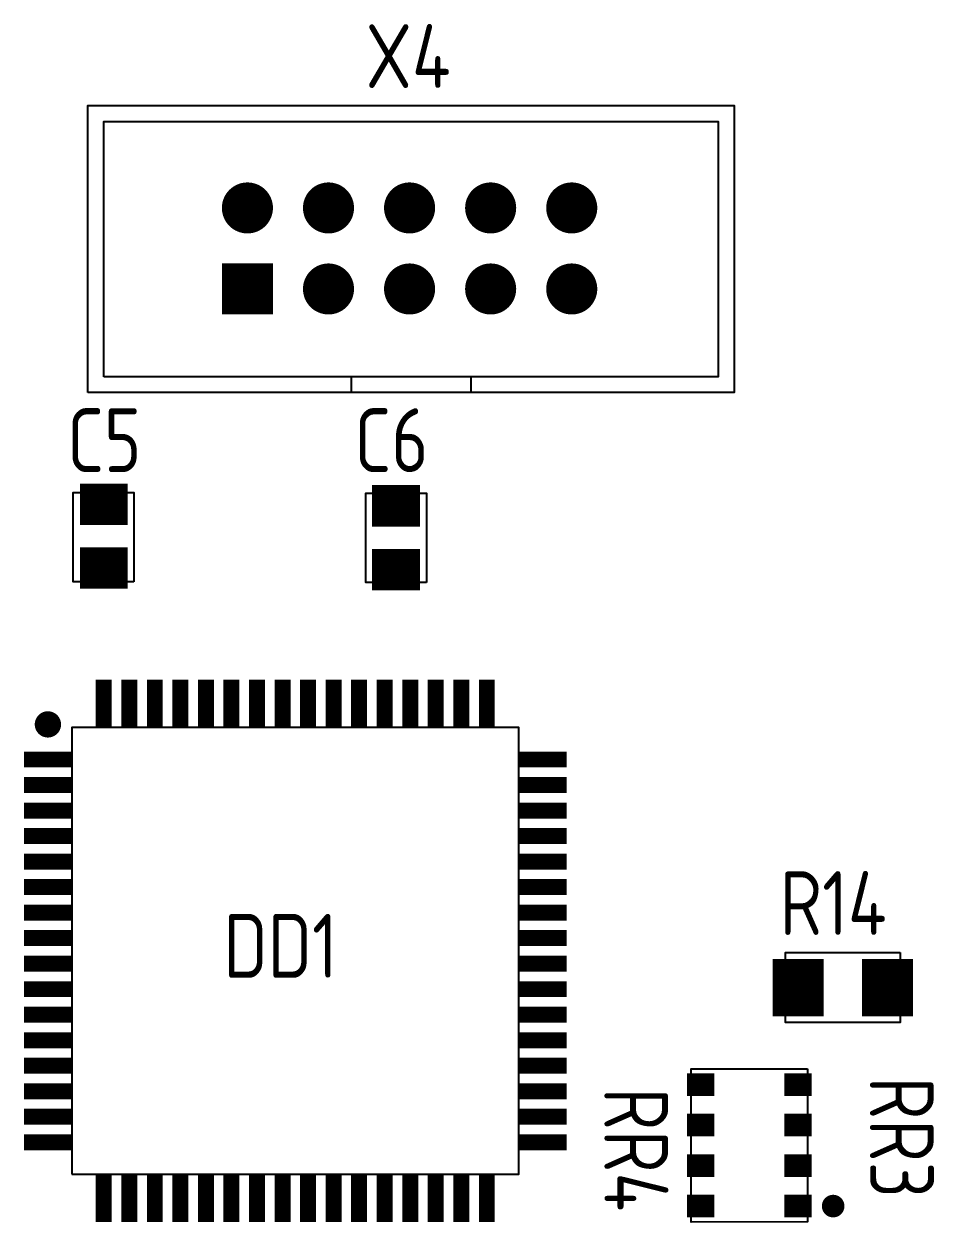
# Model space of a CAD drawing. Extents: x 24 to 880, y 1 to 306.
# Drawn here: x 129.72 to 158.23, y 198.84 to 236.4 of the extents above; entities that cross this region are included whole.
import ezdxf
from ezdxf.enums import TextEntityAlignment as Align

# ---------------------------------------------------------------- set-up
doc = ezdxf.new("R2010")
doc.units = 0
doc.header["$MEASUREMENT"] = 0
doc.layers.add('TOP', color=7, linetype='Continuous')
doc.styles.add('ГОСТ 2.304', font='CS_Gost2304.shx')

msp = doc.modelspace()

# ---------------------------------------------------------------- linework, layer by layer
at = {"layer": 'TOP'}
for points in [[(131.7189, 224.8445), (131.7189, 233.8445), (151.9689, 233.8445), (151.9689, 224.8445)], [(132.2189, 225.3445), (132.2189, 233.3445), (151.4689, 233.3445), (151.4689, 225.3445)], [(133.1615, 218.9143), (131.2615, 218.9143), (131.2615, 221.7143), (133.1615, 221.7143)], [(142.3249, 218.8945), (140.4249, 218.8945), (140.4249, 221.6945), (142.3249, 221.6945)], [(131.2189, 200.3445), (145.2189, 200.3445), (145.2189, 214.3445), (131.2189, 214.3445)], [(157.1719, 207.2945), (157.1719, 205.0945), (153.5719, 205.0945), (153.5719, 207.2945)], [(154.2689, 203.6445), (154.2689, 198.8545), (150.6189, 198.8445), (150.6189, 203.6445)]]:
    msp.add_lwpolyline(points, close=True, dxfattribs=at)
at = {"layer": 'TOP', "const_width": 0.1}
for points in [[(135.9689, 230.6345, 1), (137.4689, 230.6345, 1)], [(138.5089, 230.6345, 1), (140.0089, 230.6345, 1)], [(141.0489, 230.6345, 1), (142.5489, 230.6345, 1)], [(143.5889, 230.6345, 1), (145.0889, 230.6345, 1)], [(146.1289, 230.6345, 1), (147.6289, 230.6345, 1)], [(138.5089, 228.0945, 1), (140.0089, 228.0945, 1)], [(141.0489, 228.0945, 1), (142.5489, 228.0945, 1)], [(143.5889, 228.0945, 1), (145.0889, 228.0945, 1)], [(146.1289, 228.0945, 1), (147.6289, 228.0945, 1)], [(130.4689, 214.0825, 1), (130.4689, 214.8065, 1)], [(155.0689, 199.0405, 1), (155.0689, 199.6485, 1)]]:
    msp.add_lwpolyline(points, format="xyb", close=True, dxfattribs=at)
for points in [[(136.4719, 231.3425), (136.4719, 229.9265)], [(136.5719, 231.3695), (136.5719, 229.8995)], [(136.6719, 231.3825), (136.6719, 229.8865)], [(136.7719, 231.3825), (136.7719, 229.8865)], [(136.8719, 231.3685), (136.8719, 229.9005)], [(136.9719, 231.3405), (136.9719, 229.9285)], [(138.9719, 231.3265), (138.9719, 229.9425)], [(139.0719, 231.3605), (139.0719, 229.9085)], [(139.1719, 231.3785), (139.1719, 229.8905)], [(139.2719, 231.3835), (139.2719, 229.8855)], [(139.3719, 231.3755), (139.3719, 229.8935)], [(139.4719, 231.3535), (139.4719, 229.9155)], [(139.5719, 231.3155), (139.5719, 229.9535)], [(141.4719, 231.3085), (141.4719, 229.9605)], [(141.5719, 231.3485), (141.5719, 229.9205)], [(141.6719, 231.3735), (141.6719, 229.8955)], [(141.7719, 231.3835), (141.7719, 229.8855)], [(141.8719, 231.3805), (141.8719, 229.8885)], [(141.9719, 231.3635), (141.9719, 229.9055)], [(142.0719, 231.3325), (142.0719, 229.9365)], [(144.0719, 231.3345), (144.0719, 229.9345)], [(144.1719, 231.3655), (144.1719, 229.9035)], [(144.2719, 231.3815), (144.2719, 229.8875)], [(144.3719, 231.3835), (144.3719, 229.8855)], [(144.4719, 231.3725), (144.4719, 229.8965)], [(144.5719, 231.3465), (144.5719, 229.9225)], [(144.6719, 231.3065), (144.6719, 229.9625)], [(146.5719, 231.3185), (146.5719, 229.9505)], [(146.6719, 231.3545), (146.6719, 229.9145)], [(146.7719, 231.3765), (146.7719, 229.8925)], [(146.8719, 231.3835), (146.8719, 229.8855)], [(146.9719, 231.3785), (146.9719, 229.8905)], [(147.0719, 231.3585), (147.0719, 229.9105)], [(147.1719, 231.3245), (147.1719, 229.9445)], [(136.0719, 231.0135), (136.0719, 230.2555)], [(136.1719, 231.1475), (136.1719, 230.1215)], [(136.2719, 231.2365), (136.2719, 230.0325)], [(136.3719, 231.2985), (136.3719, 229.9705)], [(137.0719, 231.2955), (137.0719, 229.9735)], [(137.1719, 231.2315), (137.1719, 230.0375)], [(137.2719, 231.1405), (137.2719, 230.1285)], [(137.3719, 231.0025), (137.3719, 230.2665)], [(138.5719, 230.9345), (138.5719, 230.3345)], [(138.6719, 231.1005), (138.6719, 230.1685)], [(138.7719, 231.2045), (138.7719, 230.0645)], [(138.8719, 231.2765), (138.8719, 229.9925)], [(139.6719, 231.2605), (139.6719, 230.0085)], [(139.7719, 231.1815), (139.7719, 230.0875)], [(139.8719, 231.0665), (139.8719, 230.2025)], [(141.1719, 231.0455), (141.1719, 230.2235)], [(141.2719, 231.1675), (141.2719, 230.1015)], [(141.3719, 231.2505), (141.3719, 230.0185)], [(142.1719, 231.2845), (142.1719, 229.9845)], [(142.2719, 231.2165), (142.2719, 230.0525)], [(142.3719, 231.1175), (142.3719, 230.1515)], [(142.4719, 230.9655), (142.4719, 230.3035)], [(143.6719, 230.9765), (143.6719, 230.2925)], [(143.7719, 231.1245), (143.7719, 230.1445)], [(143.8719, 231.2205), (143.8719, 230.0485)], [(143.9719, 231.2885), (143.9719, 229.9805)], [(144.7719, 231.2465), (144.7719, 230.0225)], [(144.8719, 231.1615), (144.8719, 230.1075)], [(144.9719, 231.0365), (144.9719, 230.2325)], [(146.2719, 231.0745), (146.2719, 230.1945)], [(146.3719, 231.1865), (146.3719, 230.0825)], [(146.4719, 231.2635), (146.4719, 230.0055)], [(147.2719, 231.2725), (147.2719, 229.9965)], [(147.3719, 231.1995), (147.3719, 230.0695)], [(147.4719, 231.0935), (147.4719, 230.1755)], [(135.9719, 230.7015), (135.9719, 230.5675)], [(139.9719, 230.8665), (139.9719, 230.4025)], [(141.0719, 230.8185), (141.0719, 230.4505)], [(145.0719, 230.7925), (145.0719, 230.4765)], [(146.1719, 230.8845), (146.1719, 230.3845)], [(147.5719, 230.9205), (147.5719, 230.3485)], [(135.9719, 228.8445), (135.9719, 227.3445)], [(136.0719, 228.8445), (136.0719, 227.3445)], [(136.1719, 228.8445), (136.1719, 227.3445)], [(136.2719, 228.8445), (136.2719, 227.3445)], [(136.3719, 228.8445), (136.3719, 227.3445)], [(136.4719, 228.8445), (136.4719, 227.3445)], [(136.5719, 228.8445), (136.5719, 227.3445)], [(136.6719, 228.8445), (136.6719, 227.3445)], [(136.7719, 228.8445), (136.7719, 227.3445)], [(136.8719, 228.8445), (136.8719, 227.3445)], [(136.9719, 228.8445), (136.9719, 227.3445)], [(137.0719, 228.8445), (137.0719, 227.3445)], [(137.1719, 228.8445), (137.1719, 227.3445)], [(137.2719, 228.8445), (137.2719, 227.3445)], [(137.3719, 228.8445), (137.3719, 227.3445)], [(138.8719, 228.7365), (138.8719, 227.4525)], [(138.9719, 228.7865), (138.9719, 227.4025)], [(139.0719, 228.8205), (139.0719, 227.3685)], [(139.1719, 228.8385), (139.1719, 227.3505)], [(139.2719, 228.8435), (139.2719, 227.3455)], [(139.3719, 228.8355), (139.3719, 227.3535)], [(139.4719, 228.8135), (139.4719, 227.3755)], [(139.5719, 228.7755), (139.5719, 227.4135)], [(139.6719, 228.7205), (139.6719, 227.4685)], [(141.3719, 228.7105), (141.3719, 227.4785)], [(141.4719, 228.7685), (141.4719, 227.4205)], [(141.5719, 228.8085), (141.5719, 227.3805)], [(141.6719, 228.8335), (141.6719, 227.3555)], [(141.7719, 228.8435), (141.7719, 227.3455)], [(141.8719, 228.8405), (141.8719, 227.3485)], [(141.9719, 228.8235), (141.9719, 227.3655)], [(142.0719, 228.7925), (142.0719, 227.3965)], [(142.1719, 228.7445), (142.1719, 227.4445)], [(142.2719, 228.6765), (142.2719, 227.5125)], [(143.8719, 228.6805), (143.8719, 227.5085)], [(143.9719, 228.7485), (143.9719, 227.4405)], [(144.0719, 228.7945), (144.0719, 227.3945)], [(144.1719, 228.8255), (144.1719, 227.3635)], [(144.2719, 228.8415), (144.2719, 227.3475)], [(144.3719, 228.8435), (144.3719, 227.3455)], [(144.4719, 228.8325), (144.4719, 227.3565)], [(144.5719, 228.8065), (144.5719, 227.3825)], [(144.6719, 228.7665), (144.6719, 227.4225)], [(144.7719, 228.7065), (144.7719, 227.4825)], [(146.4719, 228.7235), (146.4719, 227.4655)], [(146.5719, 228.7785), (146.5719, 227.4105)], [(146.6719, 228.8145), (146.6719, 227.3745)], [(146.7719, 228.8365), (146.7719, 227.3525)], [(146.8719, 228.8435), (146.8719, 227.3455)], [(146.9719, 228.8385), (146.9719, 227.3505)], [(147.0719, 228.8185), (147.0719, 227.3705)], [(147.1719, 228.7845), (147.1719, 227.4045)], [(147.2719, 228.7325), (147.2719, 227.4565)], [(138.5719, 228.3945), (138.5719, 227.7945)], [(138.6719, 228.5605), (138.6719, 227.6285)], [(138.7719, 228.6645), (138.7719, 227.5245)], [(139.7719, 228.6415), (139.7719, 227.5475)], [(139.8719, 228.5265), (139.8719, 227.6625)], [(139.9719, 228.3265), (139.9719, 227.8625)], [(141.1719, 228.5055), (141.1719, 227.6835)], [(141.2719, 228.6275), (141.2719, 227.5615)], [(142.3719, 228.5775), (142.3719, 227.6115)], [(142.4719, 228.4255), (142.4719, 227.7635)], [(143.6719, 228.4365), (143.6719, 227.7525)], [(143.7719, 228.5845), (143.7719, 227.6045)], [(144.8719, 228.6215), (144.8719, 227.5675)], [(144.9719, 228.4965), (144.9719, 227.6925)], [(146.1719, 228.3445), (146.1719, 227.8445)], [(146.2719, 228.5345), (146.2719, 227.6545)], [(146.3719, 228.6465), (146.3719, 227.5425)], [(147.3719, 228.6595), (147.3719, 227.5295)], [(147.4719, 228.5535), (147.4719, 227.6355)], [(147.5719, 228.3805), (147.5719, 227.8085)], [(141.0719, 228.2785), (141.0719, 227.9105)], [(145.0719, 228.2525), (145.0719, 227.9365)], [(131.5719, 221.9445), (131.5719, 220.7445)], [(131.6719, 221.9445), (131.6719, 220.7445)], [(131.7719, 221.9445), (131.7719, 220.7445)], [(131.8719, 221.9445), (131.8719, 220.7445)], [(131.9719, 221.9445), (131.9719, 220.7445)], [(132.0719, 221.9445), (132.0719, 220.7445)], [(132.1719, 221.9445), (132.1719, 220.7445)], [(132.2719, 221.9445), (132.2719, 220.7445)], [(132.3719, 221.9445), (132.3719, 220.7445)], [(132.4719, 221.9445), (132.4719, 220.7445)], [(132.5719, 221.9445), (132.5719, 220.7445)], [(132.6719, 221.9445), (132.6719, 220.7445)], [(132.7719, 221.9445), (132.7719, 220.7445)], [(132.8719, 221.9445), (132.8719, 220.7445)], [(140.6719, 221.8945), (140.6719, 220.6945)], [(140.7719, 221.8945), (140.7719, 220.6945)], [(140.8719, 221.8945), (140.8719, 220.6945)], [(140.9719, 221.8945), (140.9719, 220.6945)], [(141.0719, 221.8945), (141.0719, 220.6945)], [(141.1719, 221.8945), (141.1719, 220.6945)], [(141.2719, 221.8945), (141.2719, 220.6945)], [(141.3719, 221.8945), (141.3719, 220.6945)], [(141.4719, 221.8945), (141.4719, 220.6945)], [(141.5719, 221.8945), (141.5719, 220.6945)], [(141.6719, 221.8945), (141.6719, 220.6945)], [(141.7719, 221.8945), (141.7719, 220.6945)], [(141.8719, 221.8945), (141.8719, 220.6945)], [(141.9719, 221.8945), (141.9719, 220.6945)], [(142.0719, 221.8945), (142.0719, 220.6945)], [(131.5719, 219.9445), (131.5719, 218.7445)], [(131.6719, 219.9445), (131.6719, 218.7445)], [(131.7719, 219.9445), (131.7719, 218.7445)], [(131.8719, 219.9445), (131.8719, 218.7445)], [(131.9719, 219.9445), (131.9719, 218.7445)], [(132.0719, 219.9445), (132.0719, 218.7445)], [(132.1719, 219.9445), (132.1719, 218.7445)], [(132.2719, 219.9445), (132.2719, 218.7445)], [(132.3719, 219.9445), (132.3719, 218.7445)], [(132.4719, 219.9445), (132.4719, 218.7445)], [(132.5719, 219.9445), (132.5719, 218.7445)], [(132.6719, 219.9445), (132.6719, 218.7445)], [(132.7719, 219.9445), (132.7719, 218.7445)], [(132.8719, 219.9445), (132.8719, 218.7445)], [(140.6719, 219.8945), (140.6719, 218.6945)], [(140.7719, 219.8945), (140.7719, 218.6945)], [(140.8719, 219.8945), (140.8719, 218.6945)], [(140.9719, 219.8945), (140.9719, 218.6945)], [(141.0719, 219.8945), (141.0719, 218.6945)], [(141.1719, 219.8945), (141.1719, 218.6945)], [(141.2719, 219.8945), (141.2719, 218.6945)], [(141.3719, 219.8945), (141.3719, 218.6945)], [(141.4719, 219.8945), (141.4719, 218.6945)], [(141.5719, 219.8945), (141.5719, 218.6945)], [(141.6719, 219.8945), (141.6719, 218.6945)], [(141.7719, 219.8945), (141.7719, 218.6945)], [(141.8719, 219.8945), (141.8719, 218.6945)], [(141.9719, 219.8945), (141.9719, 218.6945)], [(142.0719, 219.8945), (142.0719, 218.6945)], [(132.0719, 215.7945), (132.0719, 214.3945)], [(132.1719, 215.7945), (132.1719, 214.3945)], [(132.2719, 215.7945), (132.2719, 214.3945)], [(132.3719, 215.7945), (132.3719, 214.3945)], [(132.8719, 215.7945), (132.8719, 214.3945)], [(132.9719, 215.7945), (132.9719, 214.3945)], [(133.0719, 215.7945), (133.0719, 214.3945)], [(133.1719, 215.7945), (133.1719, 214.3945)], [(133.6719, 215.7945), (133.6719, 214.3945)], [(133.7719, 215.7945), (133.7719, 214.3945)], [(133.8719, 215.7945), (133.8719, 214.3945)], [(133.9719, 215.7945), (133.9719, 214.3945)], [(134.4719, 215.7945), (134.4719, 214.3945)], [(134.5719, 215.7945), (134.5719, 214.3945)], [(134.6719, 215.7945), (134.6719, 214.3945)], [(134.7719, 215.7945), (134.7719, 214.3945)], [(135.2719, 215.7945), (135.2719, 214.3945)], [(135.3719, 215.7945), (135.3719, 214.3945)], [(135.4719, 215.7945), (135.4719, 214.3945)], [(135.5719, 215.7945), (135.5719, 214.3945)], [(136.0719, 215.7945), (136.0719, 214.3945)], [(136.1719, 215.7945), (136.1719, 214.3945)], [(136.2719, 215.7945), (136.2719, 214.3945)], [(136.3719, 215.7945), (136.3719, 214.3945)], [(136.8719, 215.7945), (136.8719, 214.3945)], [(136.9719, 215.7945), (136.9719, 214.3945)], [(137.0719, 215.7945), (137.0719, 214.3945)], [(137.1719, 215.7945), (137.1719, 214.3945)], [(137.6719, 215.7945), (137.6719, 214.3945)], [(137.7719, 215.7945), (137.7719, 214.3945)], [(137.8719, 215.7945), (137.8719, 214.3945)], [(137.9719, 215.7945), (137.9719, 214.3945)], [(138.4719, 215.7945), (138.4719, 214.3945)], [(138.5719, 215.7945), (138.5719, 214.3945)], [(138.6719, 215.7945), (138.6719, 214.3945)], [(138.7719, 215.7945), (138.7719, 214.3945)], [(139.2719, 215.7945), (139.2719, 214.3945)], [(139.3719, 215.7945), (139.3719, 214.3945)], [(139.4719, 215.7945), (139.4719, 214.3945)], [(139.5719, 215.7945), (139.5719, 214.3945)], [(140.0719, 215.7945), (140.0719, 214.3945)], [(140.1719, 215.7945), (140.1719, 214.3945)], [(140.2719, 215.7945), (140.2719, 214.3945)], [(140.3719, 215.7945), (140.3719, 214.3945)], [(140.8719, 215.7945), (140.8719, 214.3945)], [(140.9719, 215.7945), (140.9719, 214.3945)], [(141.0719, 215.7945), (141.0719, 214.3945)], [(141.1719, 215.7945), (141.1719, 214.3945)], [(141.6719, 215.7945), (141.6719, 214.3945)], [(141.7719, 215.7945), (141.7719, 214.3945)], [(141.8719, 215.7945), (141.8719, 214.3945)], [(141.9719, 215.7945), (141.9719, 214.3945)], [(142.4719, 215.7945), (142.4719, 214.3945)], [(142.5719, 215.7945), (142.5719, 214.3945)], [(142.6719, 215.7945), (142.6719, 214.3945)], [(142.7719, 215.7945), (142.7719, 214.3945)], [(143.2719, 215.7945), (143.2719, 214.3945)], [(143.3719, 215.7945), (143.3719, 214.3945)], [(143.4719, 215.7945), (143.4719, 214.3945)], [(143.5719, 215.7945), (143.5719, 214.3945)], [(144.0719, 215.7945), (144.0719, 214.3945)], [(144.1719, 215.7945), (144.1719, 214.3945)], [(144.2719, 215.7945), (144.2719, 214.3945)], [(144.3719, 215.7945), (144.3719, 214.3945)], [(130.3719, 214.7925), (130.3719, 214.0965)], [(130.4719, 214.8055), (130.4719, 214.0835)], [(130.5719, 214.7915), (130.5719, 214.0975)], [(130.1719, 214.6505), (130.1719, 214.2385)], [(130.2719, 214.7475), (130.2719, 214.1415)], [(130.6719, 214.7435), (130.6719, 214.1455)], [(130.7719, 214.6425), (130.7719, 214.2465)], [(129.7719, 213.5445), (129.7719, 213.1445)], [(129.8719, 213.5445), (129.8719, 213.1445)], [(129.9719, 213.5445), (129.9719, 213.1445)], [(130.0719, 213.5445), (130.0719, 213.1445)], [(130.1719, 213.5445), (130.1719, 213.1445)], [(130.2719, 213.5445), (130.2719, 213.1445)], [(130.3719, 213.5445), (130.3719, 213.1445)], [(130.4719, 213.5445), (130.4719, 213.1445)], [(130.5719, 213.5445), (130.5719, 213.1445)], [(130.6719, 213.5445), (130.6719, 213.1445)], [(130.7719, 213.5445), (130.7719, 213.1445)], [(130.8719, 213.5445), (130.8719, 213.1445)], [(130.9719, 213.5445), (130.9719, 213.1445)], [(131.0719, 213.5445), (131.0719, 213.1445)], [(145.2719, 213.5445), (145.2719, 213.1445)], [(145.3719, 213.5445), (145.3719, 213.1445)], [(145.4719, 213.5445), (145.4719, 213.1445)], [(145.5719, 213.5445), (145.5719, 213.1445)], [(145.6719, 213.5445), (145.6719, 213.1445)], [(145.7719, 213.5445), (145.7719, 213.1445)], [(145.8719, 213.5445), (145.8719, 213.1445)], [(145.9719, 213.5445), (145.9719, 213.1445)], [(146.0719, 213.5445), (146.0719, 213.1445)], [(146.1719, 213.5445), (146.1719, 213.1445)], [(146.2719, 213.5445), (146.2719, 213.1445)], [(146.3719, 213.5445), (146.3719, 213.1445)], [(146.4719, 213.5445), (146.4719, 213.1445)], [(146.5719, 213.5445), (146.5719, 213.1445)], [(129.7719, 212.7445), (129.7719, 212.3445)], [(129.8719, 212.7445), (129.8719, 212.3445)], [(129.9719, 212.7445), (129.9719, 212.3445)], [(130.0719, 212.7445), (130.0719, 212.3445)], [(130.1719, 212.7445), (130.1719, 212.3445)], [(130.2719, 212.7445), (130.2719, 212.3445)], [(130.3719, 212.7445), (130.3719, 212.3445)], [(130.4719, 212.7445), (130.4719, 212.3445)], [(130.5719, 212.7445), (130.5719, 212.3445)], [(130.6719, 212.7445), (130.6719, 212.3445)], [(130.7719, 212.7445), (130.7719, 212.3445)], [(130.8719, 212.7445), (130.8719, 212.3445)], [(130.9719, 212.7445), (130.9719, 212.3445)], [(131.0719, 212.7445), (131.0719, 212.3445)], [(145.2719, 212.7445), (145.2719, 212.3445)], [(145.3719, 212.7445), (145.3719, 212.3445)], [(145.4719, 212.7445), (145.4719, 212.3445)], [(145.5719, 212.7445), (145.5719, 212.3445)], [(145.6719, 212.7445), (145.6719, 212.3445)], [(145.7719, 212.7445), (145.7719, 212.3445)], [(145.8719, 212.7445), (145.8719, 212.3445)], [(145.9719, 212.7445), (145.9719, 212.3445)], [(146.0719, 212.7445), (146.0719, 212.3445)], [(146.1719, 212.7445), (146.1719, 212.3445)], [(146.2719, 212.7445), (146.2719, 212.3445)], [(146.3719, 212.7445), (146.3719, 212.3445)], [(146.4719, 212.7445), (146.4719, 212.3445)], [(146.5719, 212.7445), (146.5719, 212.3445)], [(129.7719, 211.9445), (129.7719, 211.5445)], [(129.8719, 211.9445), (129.8719, 211.5445)], [(129.9719, 211.9445), (129.9719, 211.5445)], [(130.0719, 211.9445), (130.0719, 211.5445)], [(130.1719, 211.9445), (130.1719, 211.5445)], [(130.2719, 211.9445), (130.2719, 211.5445)], [(130.3719, 211.9445), (130.3719, 211.5445)], [(130.4719, 211.9445), (130.4719, 211.5445)], [(130.5719, 211.9445), (130.5719, 211.5445)], [(130.6719, 211.9445), (130.6719, 211.5445)], [(130.7719, 211.9445), (130.7719, 211.5445)], [(130.8719, 211.9445), (130.8719, 211.5445)], [(130.9719, 211.9445), (130.9719, 211.5445)], [(131.0719, 211.9445), (131.0719, 211.5445)], [(145.2719, 211.9445), (145.2719, 211.5445)], [(145.3719, 211.9445), (145.3719, 211.5445)], [(145.4719, 211.9445), (145.4719, 211.5445)], [(145.5719, 211.9445), (145.5719, 211.5445)], [(145.6719, 211.9445), (145.6719, 211.5445)], [(145.7719, 211.9445), (145.7719, 211.5445)], [(145.8719, 211.9445), (145.8719, 211.5445)], [(145.9719, 211.9445), (145.9719, 211.5445)], [(146.0719, 211.9445), (146.0719, 211.5445)], [(146.1719, 211.9445), (146.1719, 211.5445)], [(146.2719, 211.9445), (146.2719, 211.5445)], [(146.3719, 211.9445), (146.3719, 211.5445)], [(146.4719, 211.9445), (146.4719, 211.5445)], [(146.5719, 211.9445), (146.5719, 211.5445)], [(129.7719, 211.1445), (129.7719, 210.7445)], [(129.8719, 211.1445), (129.8719, 210.7445)], [(129.9719, 211.1445), (129.9719, 210.7445)], [(130.0719, 211.1445), (130.0719, 210.7445)], [(130.1719, 211.1445), (130.1719, 210.7445)], [(130.2719, 211.1445), (130.2719, 210.7445)], [(130.3719, 211.1445), (130.3719, 210.7445)], [(130.4719, 211.1445), (130.4719, 210.7445)], [(130.5719, 211.1445), (130.5719, 210.7445)], [(130.6719, 211.1445), (130.6719, 210.7445)], [(130.7719, 211.1445), (130.7719, 210.7445)], [(130.8719, 211.1445), (130.8719, 210.7445)], [(130.9719, 211.1445), (130.9719, 210.7445)], [(131.0719, 211.1445), (131.0719, 210.7445)], [(145.2719, 211.1445), (145.2719, 210.7445)], [(145.3719, 211.1445), (145.3719, 210.7445)], [(145.4719, 211.1445), (145.4719, 210.7445)], [(145.5719, 211.1445), (145.5719, 210.7445)], [(145.6719, 211.1445), (145.6719, 210.7445)], [(145.7719, 211.1445), (145.7719, 210.7445)], [(145.8719, 211.1445), (145.8719, 210.7445)], [(145.9719, 211.1445), (145.9719, 210.7445)], [(146.0719, 211.1445), (146.0719, 210.7445)], [(146.1719, 211.1445), (146.1719, 210.7445)], [(146.2719, 211.1445), (146.2719, 210.7445)], [(146.3719, 211.1445), (146.3719, 210.7445)], [(146.4719, 211.1445), (146.4719, 210.7445)], [(146.5719, 211.1445), (146.5719, 210.7445)], [(129.7719, 210.3445), (129.7719, 209.9445)], [(129.8719, 210.3445), (129.8719, 209.9445)], [(129.9719, 210.3445), (129.9719, 209.9445)], [(130.0719, 210.3445), (130.0719, 209.9445)], [(130.1719, 210.3445), (130.1719, 209.9445)], [(130.2719, 210.3445), (130.2719, 209.9445)], [(130.3719, 210.3445), (130.3719, 209.9445)], [(130.4719, 210.3445), (130.4719, 209.9445)], [(130.5719, 210.3445), (130.5719, 209.9445)], [(130.6719, 210.3445), (130.6719, 209.9445)], [(130.7719, 210.3445), (130.7719, 209.9445)], [(130.8719, 210.3445), (130.8719, 209.9445)], [(130.9719, 210.3445), (130.9719, 209.9445)], [(131.0719, 210.3445), (131.0719, 209.9445)], [(145.2719, 210.3445), (145.2719, 209.9445)], [(145.3719, 210.3445), (145.3719, 209.9445)], [(145.4719, 210.3445), (145.4719, 209.9445)], [(145.5719, 210.3445), (145.5719, 209.9445)], [(145.6719, 210.3445), (145.6719, 209.9445)], [(145.7719, 210.3445), (145.7719, 209.9445)], [(145.8719, 210.3445), (145.8719, 209.9445)], [(145.9719, 210.3445), (145.9719, 209.9445)], [(146.0719, 210.3445), (146.0719, 209.9445)], [(146.1719, 210.3445), (146.1719, 209.9445)], [(146.2719, 210.3445), (146.2719, 209.9445)], [(146.3719, 210.3445), (146.3719, 209.9445)], [(146.4719, 210.3445), (146.4719, 209.9445)], [(146.5719, 210.3445), (146.5719, 209.9445)], [(129.7719, 209.5445), (129.7719, 209.1445)], [(129.8719, 209.5445), (129.8719, 209.1445)], [(129.9719, 209.5445), (129.9719, 209.1445)], [(130.0719, 209.5445), (130.0719, 209.1445)], [(130.1719, 209.5445), (130.1719, 209.1445)], [(130.2719, 209.5445), (130.2719, 209.1445)], [(130.3719, 209.5445), (130.3719, 209.1445)], [(130.4719, 209.5445), (130.4719, 209.1445)], [(130.5719, 209.5445), (130.5719, 209.1445)], [(130.6719, 209.5445), (130.6719, 209.1445)], [(130.7719, 209.5445), (130.7719, 209.1445)], [(130.8719, 209.5445), (130.8719, 209.1445)], [(130.9719, 209.5445), (130.9719, 209.1445)], [(131.0719, 209.5445), (131.0719, 209.1445)], [(145.2719, 209.5445), (145.2719, 209.1445)], [(145.3719, 209.5445), (145.3719, 209.1445)], [(145.4719, 209.5445), (145.4719, 209.1445)], [(145.5719, 209.5445), (145.5719, 209.1445)], [(145.6719, 209.5445), (145.6719, 209.1445)], [(145.7719, 209.5445), (145.7719, 209.1445)], [(145.8719, 209.5445), (145.8719, 209.1445)], [(145.9719, 209.5445), (145.9719, 209.1445)], [(146.0719, 209.5445), (146.0719, 209.1445)], [(146.1719, 209.5445), (146.1719, 209.1445)], [(146.2719, 209.5445), (146.2719, 209.1445)], [(146.3719, 209.5445), (146.3719, 209.1445)], [(146.4719, 209.5445), (146.4719, 209.1445)], [(146.5719, 209.5445), (146.5719, 209.1445)], [(129.7719, 208.7445), (129.7719, 208.3445)], [(129.8719, 208.7445), (129.8719, 208.3445)], [(129.9719, 208.7445), (129.9719, 208.3445)], [(130.0719, 208.7445), (130.0719, 208.3445)], [(130.1719, 208.7445), (130.1719, 208.3445)], [(130.2719, 208.7445), (130.2719, 208.3445)], [(130.3719, 208.7445), (130.3719, 208.3445)], [(130.4719, 208.7445), (130.4719, 208.3445)], [(130.5719, 208.7445), (130.5719, 208.3445)], [(130.6719, 208.7445), (130.6719, 208.3445)], [(130.7719, 208.7445), (130.7719, 208.3445)], [(130.8719, 208.7445), (130.8719, 208.3445)], [(130.9719, 208.7445), (130.9719, 208.3445)], [(131.0719, 208.7445), (131.0719, 208.3445)], [(145.2719, 208.7445), (145.2719, 208.3445)], [(145.3719, 208.7445), (145.3719, 208.3445)], [(145.4719, 208.7445), (145.4719, 208.3445)], [(145.5719, 208.7445), (145.5719, 208.3445)], [(145.6719, 208.7445), (145.6719, 208.3445)], [(145.7719, 208.7445), (145.7719, 208.3445)], [(145.8719, 208.7445), (145.8719, 208.3445)], [(145.9719, 208.7445), (145.9719, 208.3445)], [(146.0719, 208.7445), (146.0719, 208.3445)], [(146.1719, 208.7445), (146.1719, 208.3445)], [(146.2719, 208.7445), (146.2719, 208.3445)], [(146.3719, 208.7445), (146.3719, 208.3445)], [(146.4719, 208.7445), (146.4719, 208.3445)], [(146.5719, 208.7445), (146.5719, 208.3445)], [(129.7719, 207.9445), (129.7719, 207.5445)], [(129.8719, 207.9445), (129.8719, 207.5445)], [(129.9719, 207.9445), (129.9719, 207.5445)], [(130.0719, 207.9445), (130.0719, 207.5445)], [(130.1719, 207.9445), (130.1719, 207.5445)], [(130.2719, 207.9445), (130.2719, 207.5445)], [(130.3719, 207.9445), (130.3719, 207.5445)], [(130.4719, 207.9445), (130.4719, 207.5445)], [(130.5719, 207.9445), (130.5719, 207.5445)], [(130.6719, 207.9445), (130.6719, 207.5445)], [(130.7719, 207.9445), (130.7719, 207.5445)], [(130.8719, 207.9445), (130.8719, 207.5445)], [(130.9719, 207.9445), (130.9719, 207.5445)], [(131.0719, 207.9445), (131.0719, 207.5445)], [(145.2719, 207.9445), (145.2719, 207.5445)], [(145.3719, 207.9445), (145.3719, 207.5445)], [(145.4719, 207.9445), (145.4719, 207.5445)], [(145.5719, 207.9445), (145.5719, 207.5445)], [(145.6719, 207.9445), (145.6719, 207.5445)], [(145.7719, 207.9445), (145.7719, 207.5445)], [(145.8719, 207.9445), (145.8719, 207.5445)], [(145.9719, 207.9445), (145.9719, 207.5445)], [(146.0719, 207.9445), (146.0719, 207.5445)], [(146.1719, 207.9445), (146.1719, 207.5445)], [(146.2719, 207.9445), (146.2719, 207.5445)], [(146.3719, 207.9445), (146.3719, 207.5445)], [(146.4719, 207.9445), (146.4719, 207.5445)], [(146.5719, 207.9445), (146.5719, 207.5445)], [(129.7719, 207.1445), (129.7719, 206.7445)], [(129.8719, 207.1445), (129.8719, 206.7445)], [(129.9719, 207.1445), (129.9719, 206.7445)], [(130.0719, 207.1445), (130.0719, 206.7445)], [(130.1719, 207.1445), (130.1719, 206.7445)], [(130.2719, 207.1445), (130.2719, 206.7445)], [(130.3719, 207.1445), (130.3719, 206.7445)], [(130.4719, 207.1445), (130.4719, 206.7445)], [(130.5719, 207.1445), (130.5719, 206.7445)], [(130.6719, 207.1445), (130.6719, 206.7445)], [(130.7719, 207.1445), (130.7719, 206.7445)], [(130.8719, 207.1445), (130.8719, 206.7445)], [(130.9719, 207.1445), (130.9719, 206.7445)], [(131.0719, 207.1445), (131.0719, 206.7445)], [(145.2719, 207.1445), (145.2719, 206.7445)], [(145.3719, 207.1445), (145.3719, 206.7445)], [(145.4719, 207.1445), (145.4719, 206.7445)], [(145.5719, 207.1445), (145.5719, 206.7445)], [(145.6719, 207.1445), (145.6719, 206.7445)], [(145.7719, 207.1445), (145.7719, 206.7445)], [(145.8719, 207.1445), (145.8719, 206.7445)], [(145.9719, 207.1445), (145.9719, 206.7445)], [(146.0719, 207.1445), (146.0719, 206.7445)], [(146.1719, 207.1445), (146.1719, 206.7445)], [(146.2719, 207.1445), (146.2719, 206.7445)], [(146.3719, 207.1445), (146.3719, 206.7445)], [(146.4719, 207.1445), (146.4719, 206.7445)], [(146.5719, 207.1445), (146.5719, 206.7445)], [(153.2719, 207.0445), (153.2719, 205.3445)], [(153.3719, 207.0445), (153.3719, 205.3445)], [(153.4719, 207.0445), (153.4719, 205.3445)], [(153.5719, 207.0445), (153.5719, 205.3445)], [(153.6719, 207.0445), (153.6719, 205.3445)], [(153.7719, 207.0445), (153.7719, 205.3445)], [(153.8719, 207.0445), (153.8719, 205.3445)], [(153.9719, 207.0445), (153.9719, 205.3445)], [(154.0719, 207.0445), (154.0719, 205.3445)], [(154.1719, 207.0445), (154.1719, 205.3445)], [(154.2719, 207.0445), (154.2719, 205.3445)], [(154.3719, 207.0445), (154.3719, 205.3445)], [(154.4719, 207.0445), (154.4719, 205.3445)], [(154.5719, 207.0445), (154.5719, 205.3445)], [(154.6719, 207.0445), (154.6719, 205.3445)], [(156.0719, 207.0445), (156.0719, 205.3445)], [(156.1719, 207.0445), (156.1719, 205.3445)], [(156.2719, 207.0445), (156.2719, 205.3445)], [(156.3719, 207.0445), (156.3719, 205.3445)], [(156.4719, 207.0445), (156.4719, 205.3445)], [(156.5719, 207.0445), (156.5719, 205.3445)], [(156.6719, 207.0445), (156.6719, 205.3445)], [(156.7719, 207.0445), (156.7719, 205.3445)], [(156.8719, 207.0445), (156.8719, 205.3445)], [(156.9719, 207.0445), (156.9719, 205.3445)], [(157.0719, 207.0445), (157.0719, 205.3445)], [(157.1719, 207.0445), (157.1719, 205.3445)], [(157.2719, 207.0445), (157.2719, 205.3445)], [(157.3719, 207.0445), (157.3719, 205.3445)], [(157.4719, 207.0445), (157.4719, 205.3445)], [(129.7719, 206.3445), (129.7719, 205.9445)], [(129.8719, 206.3445), (129.8719, 205.9445)], [(129.9719, 206.3445), (129.9719, 205.9445)], [(130.0719, 206.3445), (130.0719, 205.9445)], [(130.1719, 206.3445), (130.1719, 205.9445)], [(130.2719, 206.3445), (130.2719, 205.9445)], [(130.3719, 206.3445), (130.3719, 205.9445)], [(130.4719, 206.3445), (130.4719, 205.9445)], [(130.5719, 206.3445), (130.5719, 205.9445)], [(130.6719, 206.3445), (130.6719, 205.9445)], [(130.7719, 206.3445), (130.7719, 205.9445)], [(130.8719, 206.3445), (130.8719, 205.9445)], [(130.9719, 206.3445), (130.9719, 205.9445)], [(131.0719, 206.3445), (131.0719, 205.9445)], [(145.2719, 206.3445), (145.2719, 205.9445)], [(145.3719, 206.3445), (145.3719, 205.9445)], [(145.4719, 206.3445), (145.4719, 205.9445)], [(145.5719, 206.3445), (145.5719, 205.9445)], [(145.6719, 206.3445), (145.6719, 205.9445)], [(145.7719, 206.3445), (145.7719, 205.9445)], [(145.8719, 206.3445), (145.8719, 205.9445)], [(145.9719, 206.3445), (145.9719, 205.9445)], [(146.0719, 206.3445), (146.0719, 205.9445)], [(146.1719, 206.3445), (146.1719, 205.9445)], [(146.2719, 206.3445), (146.2719, 205.9445)], [(146.3719, 206.3445), (146.3719, 205.9445)], [(146.4719, 206.3445), (146.4719, 205.9445)], [(146.5719, 206.3445), (146.5719, 205.9445)], [(129.7719, 205.5445), (129.7719, 205.1445)], [(129.8719, 205.5445), (129.8719, 205.1445)], [(129.9719, 205.5445), (129.9719, 205.1445)], [(130.0719, 205.5445), (130.0719, 205.1445)], [(130.1719, 205.5445), (130.1719, 205.1445)], [(130.2719, 205.5445), (130.2719, 205.1445)], [(130.3719, 205.5445), (130.3719, 205.1445)], [(130.4719, 205.5445), (130.4719, 205.1445)], [(130.5719, 205.5445), (130.5719, 205.1445)], [(130.6719, 205.5445), (130.6719, 205.1445)], [(130.7719, 205.5445), (130.7719, 205.1445)], [(130.8719, 205.5445), (130.8719, 205.1445)], [(130.9719, 205.5445), (130.9719, 205.1445)], [(131.0719, 205.5445), (131.0719, 205.1445)], [(145.2719, 205.5445), (145.2719, 205.1445)], [(145.3719, 205.5445), (145.3719, 205.1445)], [(145.4719, 205.5445), (145.4719, 205.1445)], [(145.5719, 205.5445), (145.5719, 205.1445)], [(145.6719, 205.5445), (145.6719, 205.1445)], [(145.7719, 205.5445), (145.7719, 205.1445)], [(145.8719, 205.5445), (145.8719, 205.1445)], [(145.9719, 205.5445), (145.9719, 205.1445)], [(146.0719, 205.5445), (146.0719, 205.1445)], [(146.1719, 205.5445), (146.1719, 205.1445)], [(146.2719, 205.5445), (146.2719, 205.1445)], [(146.3719, 205.5445), (146.3719, 205.1445)], [(146.4719, 205.5445), (146.4719, 205.1445)], [(146.5719, 205.5445), (146.5719, 205.1445)], [(129.7719, 204.7445), (129.7719, 204.3445)], [(129.8719, 204.7445), (129.8719, 204.3445)], [(129.9719, 204.7445), (129.9719, 204.3445)], [(130.0719, 204.7445), (130.0719, 204.3445)], [(130.1719, 204.7445), (130.1719, 204.3445)], [(130.2719, 204.7445), (130.2719, 204.3445)], [(130.3719, 204.7445), (130.3719, 204.3445)], [(130.4719, 204.7445), (130.4719, 204.3445)], [(130.5719, 204.7445), (130.5719, 204.3445)], [(130.6719, 204.7445), (130.6719, 204.3445)], [(130.7719, 204.7445), (130.7719, 204.3445)], [(130.8719, 204.7445), (130.8719, 204.3445)], [(130.9719, 204.7445), (130.9719, 204.3445)], [(131.0719, 204.7445), (131.0719, 204.3445)], [(145.2719, 204.7445), (145.2719, 204.3445)], [(145.3719, 204.7445), (145.3719, 204.3445)], [(145.4719, 204.7445), (145.4719, 204.3445)], [(145.5719, 204.7445), (145.5719, 204.3445)], [(145.6719, 204.7445), (145.6719, 204.3445)], [(145.7719, 204.7445), (145.7719, 204.3445)], [(145.8719, 204.7445), (145.8719, 204.3445)], [(145.9719, 204.7445), (145.9719, 204.3445)], [(146.0719, 204.7445), (146.0719, 204.3445)], [(146.1719, 204.7445), (146.1719, 204.3445)], [(146.2719, 204.7445), (146.2719, 204.3445)], [(146.3719, 204.7445), (146.3719, 204.3445)], [(146.4719, 204.7445), (146.4719, 204.3445)], [(146.5719, 204.7445), (146.5719, 204.3445)], [(129.7719, 203.9445), (129.7719, 203.5445)], [(129.8719, 203.9445), (129.8719, 203.5445)], [(129.9719, 203.9445), (129.9719, 203.5445)], [(130.0719, 203.9445), (130.0719, 203.5445)], [(130.1719, 203.9445), (130.1719, 203.5445)], [(130.2719, 203.9445), (130.2719, 203.5445)], [(130.3719, 203.9445), (130.3719, 203.5445)], [(130.4719, 203.9445), (130.4719, 203.5445)], [(130.5719, 203.9445), (130.5719, 203.5445)], [(130.6719, 203.9445), (130.6719, 203.5445)], [(130.7719, 203.9445), (130.7719, 203.5445)], [(130.8719, 203.9445), (130.8719, 203.5445)], [(130.9719, 203.9445), (130.9719, 203.5445)], [(131.0719, 203.9445), (131.0719, 203.5445)], [(145.2719, 203.9445), (145.2719, 203.5445)], [(145.3719, 203.9445), (145.3719, 203.5445)], [(145.4719, 203.9445), (145.4719, 203.5445)], [(145.5719, 203.9445), (145.5719, 203.5445)], [(145.6719, 203.9445), (145.6719, 203.5445)], [(145.7719, 203.9445), (145.7719, 203.5445)], [(145.8719, 203.9445), (145.8719, 203.5445)], [(145.9719, 203.9445), (145.9719, 203.5445)], [(146.0719, 203.9445), (146.0719, 203.5445)], [(146.1719, 203.9445), (146.1719, 203.5445)], [(146.2719, 203.9445), (146.2719, 203.5445)], [(146.3719, 203.9445), (146.3719, 203.5445)], [(146.4719, 203.9445), (146.4719, 203.5445)], [(146.5719, 203.9445), (146.5719, 203.5445)], [(129.7719, 203.1445), (129.7719, 202.7445)], [(129.8719, 203.1445), (129.8719, 202.7445)], [(129.9719, 203.1445), (129.9719, 202.7445)], [(130.0719, 203.1445), (130.0719, 202.7445)], [(130.1719, 203.1445), (130.1719, 202.7445)], [(130.2719, 203.1445), (130.2719, 202.7445)], [(130.3719, 203.1445), (130.3719, 202.7445)], [(130.4719, 203.1445), (130.4719, 202.7445)], [(130.5719, 203.1445), (130.5719, 202.7445)], [(130.6719, 203.1445), (130.6719, 202.7445)], [(130.7719, 203.1445), (130.7719, 202.7445)], [(130.8719, 203.1445), (130.8719, 202.7445)], [(130.9719, 203.1445), (130.9719, 202.7445)], [(131.0719, 203.1445), (131.0719, 202.7445)], [(145.2719, 203.1445), (145.2719, 202.7445)], [(145.3719, 203.1445), (145.3719, 202.7445)], [(145.4719, 203.1445), (145.4719, 202.7445)], [(145.5719, 203.1445), (145.5719, 202.7445)], [(145.6719, 203.1445), (145.6719, 202.7445)], [(145.7719, 203.1445), (145.7719, 202.7445)], [(145.8719, 203.1445), (145.8719, 202.7445)], [(145.9719, 203.1445), (145.9719, 202.7445)], [(146.0719, 203.1445), (146.0719, 202.7445)], [(146.1719, 203.1445), (146.1719, 202.7445)], [(146.2719, 203.1445), (146.2719, 202.7445)], [(146.3719, 203.1445), (146.3719, 202.7445)], [(146.4719, 203.1445), (146.4719, 202.7445)], [(146.5719, 203.1445), (146.5719, 202.7445)], [(150.5719, 203.4595), (150.5719, 202.8495)], [(150.6719, 203.4595), (150.6719, 202.8495)], [(150.7719, 203.4595), (150.7719, 202.8495)], [(150.8719, 203.4595), (150.8719, 202.8495)], [(150.9719, 203.4595), (150.9719, 202.8495)], [(151.0719, 203.4595), (151.0719, 202.8495)], [(151.1719, 203.4595), (151.1719, 202.8495)], [(151.2719, 203.4595), (151.2719, 202.8495)], [(153.6719, 203.4595), (153.6719, 202.8495)], [(153.7719, 203.4595), (153.7719, 202.8495)], [(153.8719, 203.4595), (153.8719, 202.8495)], [(153.9719, 203.4595), (153.9719, 202.8495)], [(154.0719, 203.4595), (154.0719, 202.8495)], [(154.1719, 203.4595), (154.1719, 202.8495)], [(154.2719, 203.4595), (154.2719, 202.8495)], [(129.7719, 202.3445), (129.7719, 201.9445)], [(129.8719, 202.3445), (129.8719, 201.9445)], [(129.9719, 202.3445), (129.9719, 201.9445)], [(130.0719, 202.3445), (130.0719, 201.9445)], [(130.1719, 202.3445), (130.1719, 201.9445)], [(130.2719, 202.3445), (130.2719, 201.9445)], [(130.3719, 202.3445), (130.3719, 201.9445)], [(130.4719, 202.3445), (130.4719, 201.9445)], [(130.5719, 202.3445), (130.5719, 201.9445)], [(130.6719, 202.3445), (130.6719, 201.9445)], [(130.7719, 202.3445), (130.7719, 201.9445)], [(130.8719, 202.3445), (130.8719, 201.9445)], [(130.9719, 202.3445), (130.9719, 201.9445)], [(131.0719, 202.3445), (131.0719, 201.9445)], [(145.2719, 202.3445), (145.2719, 201.9445)], [(145.3719, 202.3445), (145.3719, 201.9445)], [(145.4719, 202.3445), (145.4719, 201.9445)], [(145.5719, 202.3445), (145.5719, 201.9445)], [(145.6719, 202.3445), (145.6719, 201.9445)], [(145.7719, 202.3445), (145.7719, 201.9445)], [(145.8719, 202.3445), (145.8719, 201.9445)], [(145.9719, 202.3445), (145.9719, 201.9445)], [(146.0719, 202.3445), (146.0719, 201.9445)], [(146.1719, 202.3445), (146.1719, 201.9445)], [(146.2719, 202.3445), (146.2719, 201.9445)], [(146.3719, 202.3445), (146.3719, 201.9445)], [(146.4719, 202.3445), (146.4719, 201.9445)], [(146.5719, 202.3445), (146.5719, 201.9445)], [(150.5719, 202.1895), (150.5719, 201.5795)], [(150.6719, 202.1895), (150.6719, 201.5795)], [(150.7719, 202.1895), (150.7719, 201.5795)], [(150.8719, 202.1895), (150.8719, 201.5795)], [(150.9719, 202.1895), (150.9719, 201.5795)], [(151.0719, 202.1895), (151.0719, 201.5795)], [(151.1719, 202.1895), (151.1719, 201.5795)], [(151.2719, 202.1895), (151.2719, 201.5795)], [(153.6719, 202.1895), (153.6719, 201.5795)], [(153.7719, 202.1895), (153.7719, 201.5795)], [(153.8719, 202.1895), (153.8719, 201.5795)], [(153.9719, 202.1895), (153.9719, 201.5795)], [(154.0719, 202.1895), (154.0719, 201.5795)], [(154.1719, 202.1895), (154.1719, 201.5795)], [(154.2719, 202.1895), (154.2719, 201.5795)], [(129.7719, 201.5445), (129.7719, 201.1445)], [(129.8719, 201.5445), (129.8719, 201.1445)], [(129.9719, 201.5445), (129.9719, 201.1445)], [(130.0719, 201.5445), (130.0719, 201.1445)], [(130.1719, 201.5445), (130.1719, 201.1445)], [(130.2719, 201.5445), (130.2719, 201.1445)], [(130.3719, 201.5445), (130.3719, 201.1445)], [(130.4719, 201.5445), (130.4719, 201.1445)], [(130.5719, 201.5445), (130.5719, 201.1445)], [(130.6719, 201.5445), (130.6719, 201.1445)], [(130.7719, 201.5445), (130.7719, 201.1445)], [(130.8719, 201.5445), (130.8719, 201.1445)], [(130.9719, 201.5445), (130.9719, 201.1445)], [(131.0719, 201.5445), (131.0719, 201.1445)], [(145.2719, 201.5445), (145.2719, 201.1445)], [(145.3719, 201.5445), (145.3719, 201.1445)], [(145.4719, 201.5445), (145.4719, 201.1445)], [(145.5719, 201.5445), (145.5719, 201.1445)], [(145.6719, 201.5445), (145.6719, 201.1445)], [(145.7719, 201.5445), (145.7719, 201.1445)], [(145.8719, 201.5445), (145.8719, 201.1445)], [(145.9719, 201.5445), (145.9719, 201.1445)], [(146.0719, 201.5445), (146.0719, 201.1445)], [(146.1719, 201.5445), (146.1719, 201.1445)], [(146.2719, 201.5445), (146.2719, 201.1445)], [(146.3719, 201.5445), (146.3719, 201.1445)], [(146.4719, 201.5445), (146.4719, 201.1445)], [(146.5719, 201.5445), (146.5719, 201.1445)], [(150.5719, 200.9195), (150.5719, 200.3095)], [(150.6719, 200.9195), (150.6719, 200.3095)], [(150.7719, 200.9195), (150.7719, 200.3095)], [(150.8719, 200.9195), (150.8719, 200.3095)], [(150.9719, 200.9195), (150.9719, 200.3095)], [(151.0719, 200.9195), (151.0719, 200.3095)], [(151.1719, 200.9195), (151.1719, 200.3095)], [(151.2719, 200.9195), (151.2719, 200.3095)], [(153.6719, 200.9195), (153.6719, 200.3095)], [(153.7719, 200.9195), (153.7719, 200.3095)], [(153.8719, 200.9195), (153.8719, 200.3095)], [(153.9719, 200.9195), (153.9719, 200.3095)], [(154.0719, 200.9195), (154.0719, 200.3095)], [(154.1719, 200.9195), (154.1719, 200.3095)], [(154.2719, 200.9195), (154.2719, 200.3095)], [(132.0719, 200.2945), (132.0719, 198.8945)], [(132.1719, 200.2945), (132.1719, 198.8945)], [(132.2719, 200.2945), (132.2719, 198.8945)], [(132.3719, 200.2945), (132.3719, 198.8945)], [(132.8719, 200.2945), (132.8719, 198.8945)], [(132.9719, 200.2945), (132.9719, 198.8945)], [(133.0719, 200.2945), (133.0719, 198.8945)], [(133.1719, 200.2945), (133.1719, 198.8945)], [(133.6719, 200.2945), (133.6719, 198.8945)], [(133.7719, 200.2945), (133.7719, 198.8945)], [(133.8719, 200.2945), (133.8719, 198.8945)], [(133.9719, 200.2945), (133.9719, 198.8945)], [(134.4719, 200.2945), (134.4719, 198.8945)], [(134.5719, 200.2945), (134.5719, 198.8945)], [(134.6719, 200.2945), (134.6719, 198.8945)], [(134.7719, 200.2945), (134.7719, 198.8945)], [(135.2719, 200.2945), (135.2719, 198.8945)], [(135.3719, 200.2945), (135.3719, 198.8945)], [(135.4719, 200.2945), (135.4719, 198.8945)], [(135.5719, 200.2945), (135.5719, 198.8945)], [(136.0719, 200.2945), (136.0719, 198.8945)], [(136.1719, 200.2945), (136.1719, 198.8945)], [(136.2719, 200.2945), (136.2719, 198.8945)], [(136.3719, 200.2945), (136.3719, 198.8945)], [(136.8719, 200.2945), (136.8719, 198.8945)], [(136.9719, 200.2945), (136.9719, 198.8945)], [(137.0719, 200.2945), (137.0719, 198.8945)], [(137.1719, 200.2945), (137.1719, 198.8945)], [(137.6719, 200.2945), (137.6719, 198.8945)], [(137.7719, 200.2945), (137.7719, 198.8945)], [(137.8719, 200.2945), (137.8719, 198.8945)], [(137.9719, 200.2945), (137.9719, 198.8945)], [(138.4719, 200.2945), (138.4719, 198.8945)], [(138.5719, 200.2945), (138.5719, 198.8945)], [(138.6719, 200.2945), (138.6719, 198.8945)], [(138.7719, 200.2945), (138.7719, 198.8945)], [(139.2719, 200.2945), (139.2719, 198.8945)], [(139.3719, 200.2945), (139.3719, 198.8945)], [(139.4719, 200.2945), (139.4719, 198.8945)], [(139.5719, 200.2945), (139.5719, 198.8945)], [(140.0719, 200.2945), (140.0719, 198.8945)], [(140.1719, 200.2945), (140.1719, 198.8945)], [(140.2719, 200.2945), (140.2719, 198.8945)], [(140.3719, 200.2945), (140.3719, 198.8945)], [(140.8719, 200.2945), (140.8719, 198.8945)], [(140.9719, 200.2945), (140.9719, 198.8945)], [(141.0719, 200.2945), (141.0719, 198.8945)], [(141.1719, 200.2945), (141.1719, 198.8945)], [(141.6719, 200.2945), (141.6719, 198.8945)], [(141.7719, 200.2945), (141.7719, 198.8945)], [(141.8719, 200.2945), (141.8719, 198.8945)], [(141.9719, 200.2945), (141.9719, 198.8945)], [(142.4719, 200.2945), (142.4719, 198.8945)], [(142.5719, 200.2945), (142.5719, 198.8945)], [(142.6719, 200.2945), (142.6719, 198.8945)], [(142.7719, 200.2945), (142.7719, 198.8945)], [(143.2719, 200.2945), (143.2719, 198.8945)], [(143.3719, 200.2945), (143.3719, 198.8945)], [(143.4719, 200.2945), (143.4719, 198.8945)], [(143.5719, 200.2945), (143.5719, 198.8945)], [(144.0719, 200.2945), (144.0719, 198.8945)], [(144.1719, 200.2945), (144.1719, 198.8945)], [(144.2719, 200.2945), (144.2719, 198.8945)], [(144.3719, 200.2945), (144.3719, 198.8945)], [(150.5719, 199.6495), (150.5719, 199.0395)], [(150.6719, 199.6495), (150.6719, 199.0395)], [(150.7719, 199.6495), (150.7719, 199.0395)], [(150.8719, 199.6495), (150.8719, 199.0395)], [(150.9719, 199.6495), (150.9719, 199.0395)], [(151.0719, 199.6495), (151.0719, 199.0395)], [(151.1719, 199.6495), (151.1719, 199.0395)], [(151.2719, 199.6495), (151.2719, 199.0395)], [(153.6719, 199.6495), (153.6719, 199.0395)], [(153.7719, 199.6495), (153.7719, 199.0395)], [(153.8719, 199.6495), (153.8719, 199.0395)], [(153.9719, 199.6495), (153.9719, 199.0395)], [(154.0719, 199.6495), (154.0719, 199.0395)], [(154.1719, 199.6495), (154.1719, 199.0395)], [(154.2719, 199.6495), (154.2719, 199.0395)], [(154.7719, 199.4085), (154.7719, 199.2805)], [(154.8719, 199.5755), (154.8719, 199.1135)], [(154.9719, 199.6325), (154.9719, 199.0565)], [(155.0719, 199.6475), (155.0719, 199.0415)], [(155.1719, 199.6305), (155.1719, 199.0585)], [(155.2719, 199.5705), (155.2719, 199.1185)], [(155.3719, 199.3685), (155.3719, 199.3205)]]:
    msp.add_lwpolyline(points, dxfattribs=at)
for points in [[(135.9689, 228.8445), (137.4689, 228.8445), (137.4689, 227.3445), (135.9689, 227.3445)], [(131.5219, 221.9445), (132.9219, 221.9445), (132.9219, 220.7445), (131.5219, 220.7445)], [(140.6719, 221.8945), (142.0719, 221.8945), (142.0719, 220.6945), (140.6719, 220.6945)], [(131.5219, 219.9445), (132.9219, 219.9445), (132.9219, 218.7445), (131.5219, 218.7445)], [(140.6719, 219.8945), (142.0719, 219.8945), (142.0719, 218.6945), (140.6719, 218.6945)], [(132.0189, 215.7945), (132.4189, 215.7945), (132.4189, 214.3945), (132.0189, 214.3945)], [(132.8189, 215.7945), (133.2189, 215.7945), (133.2189, 214.3945), (132.8189, 214.3945)], [(133.6189, 215.7945), (134.0189, 215.7945), (134.0189, 214.3945), (133.6189, 214.3945)], [(134.4189, 215.7945), (134.8189, 215.7945), (134.8189, 214.3945), (134.4189, 214.3945)], [(135.2189, 215.7945), (135.6189, 215.7945), (135.6189, 214.3945), (135.2189, 214.3945)], [(136.0189, 215.7945), (136.4189, 215.7945), (136.4189, 214.3945), (136.0189, 214.3945)], [(136.8189, 215.7945), (137.2189, 215.7945), (137.2189, 214.3945), (136.8189, 214.3945)], [(137.6189, 215.7945), (138.0189, 215.7945), (138.0189, 214.3945), (137.6189, 214.3945)], [(138.4189, 215.7945), (138.8189, 215.7945), (138.8189, 214.3945), (138.4189, 214.3945)], [(139.2189, 215.7945), (139.6189, 215.7945), (139.6189, 214.3945), (139.2189, 214.3945)], [(140.0189, 215.7945), (140.4189, 215.7945), (140.4189, 214.3945), (140.0189, 214.3945)], [(140.8189, 215.7945), (141.2189, 215.7945), (141.2189, 214.3945), (140.8189, 214.3945)], [(141.6189, 215.7945), (142.0189, 215.7945), (142.0189, 214.3945), (141.6189, 214.3945)], [(142.4189, 215.7945), (142.8189, 215.7945), (142.8189, 214.3945), (142.4189, 214.3945)], [(143.2189, 215.7945), (143.6189, 215.7945), (143.6189, 214.3945), (143.2189, 214.3945)], [(144.0189, 215.7945), (144.4189, 215.7945), (144.4189, 214.3945), (144.0189, 214.3945)], [(129.7689, 213.5445), (131.1689, 213.5445), (131.1689, 213.1445), (129.7689, 213.1445)], [(145.2689, 213.5445), (146.6689, 213.5445), (146.6689, 213.1445), (145.2689, 213.1445)], [(129.7689, 212.7445), (131.1689, 212.7445), (131.1689, 212.3445), (129.7689, 212.3445)], [(145.2689, 212.7445), (146.6689, 212.7445), (146.6689, 212.3445), (145.2689, 212.3445)], [(129.7689, 211.9445), (131.1689, 211.9445), (131.1689, 211.5445), (129.7689, 211.5445)], [(145.2689, 211.9445), (146.6689, 211.9445), (146.6689, 211.5445), (145.2689, 211.5445)], [(129.7689, 211.1445), (131.1689, 211.1445), (131.1689, 210.7445), (129.7689, 210.7445)], [(145.2689, 211.1445), (146.6689, 211.1445), (146.6689, 210.7445), (145.2689, 210.7445)], [(129.7689, 210.3445), (131.1689, 210.3445), (131.1689, 209.9445), (129.7689, 209.9445)], [(145.2689, 210.3445), (146.6689, 210.3445), (146.6689, 209.9445), (145.2689, 209.9445)], [(129.7689, 209.5445), (131.1689, 209.5445), (131.1689, 209.1445), (129.7689, 209.1445)], [(145.2689, 209.5445), (146.6689, 209.5445), (146.6689, 209.1445), (145.2689, 209.1445)], [(129.7689, 208.7445), (131.1689, 208.7445), (131.1689, 208.3445), (129.7689, 208.3445)], [(145.2689, 208.7445), (146.6689, 208.7445), (146.6689, 208.3445), (145.2689, 208.3445)], [(129.7689, 207.9445), (131.1689, 207.9445), (131.1689, 207.5445), (129.7689, 207.5445)], [(145.2689, 207.9445), (146.6689, 207.9445), (146.6689, 207.5445), (145.2689, 207.5445)], [(129.7689, 207.1445), (131.1689, 207.1445), (131.1689, 206.7445), (129.7689, 206.7445)], [(145.2689, 207.1445), (146.6689, 207.1445), (146.6689, 206.7445), (145.2689, 206.7445)], [(153.2219, 207.0445), (154.7219, 207.0445), (154.7219, 205.3445), (153.2219, 205.3445)], [(156.0219, 207.0445), (157.5219, 207.0445), (157.5219, 205.3445), (156.0219, 205.3445)], [(129.7689, 206.3445), (131.1689, 206.3445), (131.1689, 205.9445), (129.7689, 205.9445)], [(145.2689, 206.3445), (146.6689, 206.3445), (146.6689, 205.9445), (145.2689, 205.9445)], [(129.7689, 205.5445), (131.1689, 205.5445), (131.1689, 205.1445), (129.7689, 205.1445)], [(145.2689, 205.5445), (146.6689, 205.5445), (146.6689, 205.1445), (145.2689, 205.1445)], [(129.7689, 204.7445), (131.1689, 204.7445), (131.1689, 204.3445), (129.7689, 204.3445)], [(145.2689, 204.7445), (146.6689, 204.7445), (146.6689, 204.3445), (145.2689, 204.3445)], [(129.7689, 203.9445), (131.1689, 203.9445), (131.1689, 203.5445), (129.7689, 203.5445)], [(145.2689, 203.9445), (146.6689, 203.9445), (146.6689, 203.5445), (145.2689, 203.5445)], [(129.7689, 203.1445), (131.1689, 203.1445), (131.1689, 202.7445), (129.7689, 202.7445)], [(145.2689, 203.1445), (146.6689, 203.1445), (146.6689, 202.7445), (145.2689, 202.7445)], [(150.5439, 203.4595), (151.2939, 203.4595), (151.2939, 202.8495), (150.5439, 202.8495)], [(153.5939, 203.4595), (154.3439, 203.4595), (154.3439, 202.8495), (153.5939, 202.8495)], [(129.7689, 202.3445), (131.1689, 202.3445), (131.1689, 201.9445), (129.7689, 201.9445)], [(145.2689, 202.3445), (146.6689, 202.3445), (146.6689, 201.9445), (145.2689, 201.9445)], [(150.5439, 202.1895), (151.2939, 202.1895), (151.2939, 201.5795), (150.5439, 201.5795)], [(153.5939, 202.1895), (154.3439, 202.1895), (154.3439, 201.5795), (153.5939, 201.5795)], [(129.7689, 201.5445), (131.1689, 201.5445), (131.1689, 201.1445), (129.7689, 201.1445)], [(145.2689, 201.5445), (146.6689, 201.5445), (146.6689, 201.1445), (145.2689, 201.1445)], [(150.5439, 200.9195), (151.2939, 200.9195), (151.2939, 200.3095), (150.5439, 200.3095)], [(153.5939, 200.9195), (154.3439, 200.9195), (154.3439, 200.3095), (153.5939, 200.3095)], [(132.0189, 200.2945), (132.4189, 200.2945), (132.4189, 198.8945), (132.0189, 198.8945)], [(132.8189, 200.2945), (133.2189, 200.2945), (133.2189, 198.8945), (132.8189, 198.8945)], [(133.6189, 200.2945), (134.0189, 200.2945), (134.0189, 198.8945), (133.6189, 198.8945)], [(134.4189, 200.2945), (134.8189, 200.2945), (134.8189, 198.8945), (134.4189, 198.8945)], [(135.2189, 200.2945), (135.6189, 200.2945), (135.6189, 198.8945), (135.2189, 198.8945)], [(136.0189, 200.2945), (136.4189, 200.2945), (136.4189, 198.8945), (136.0189, 198.8945)], [(136.8189, 200.2945), (137.2189, 200.2945), (137.2189, 198.8945), (136.8189, 198.8945)], [(137.6189, 200.2945), (138.0189, 200.2945), (138.0189, 198.8945), (137.6189, 198.8945)], [(138.4189, 200.2945), (138.8189, 200.2945), (138.8189, 198.8945), (138.4189, 198.8945)], [(139.2189, 200.2945), (139.6189, 200.2945), (139.6189, 198.8945), (139.2189, 198.8945)], [(140.0189, 200.2945), (140.4189, 200.2945), (140.4189, 198.8945), (140.0189, 198.8945)], [(140.8189, 200.2945), (141.2189, 200.2945), (141.2189, 198.8945), (140.8189, 198.8945)], [(141.6189, 200.2945), (142.0189, 200.2945), (142.0189, 198.8945), (141.6189, 198.8945)], [(142.4189, 200.2945), (142.8189, 200.2945), (142.8189, 198.8945), (142.4189, 198.8945)], [(143.2189, 200.2945), (143.6189, 200.2945), (143.6189, 198.8945), (143.2189, 198.8945)], [(144.0189, 200.2945), (144.4189, 200.2945), (144.4189, 198.8945), (144.0189, 198.8945)], [(150.5439, 199.6495), (151.2939, 199.6495), (151.2939, 199.0395), (150.5439, 199.0395)], [(153.5939, 199.6495), (154.3439, 199.6495), (154.3439, 199.0395), (153.5939, 199.0395)]]:
    msp.add_lwpolyline(points, close=True, dxfattribs=at)
at = {"layer": 'TOP'}
for points in [[(139.9689, 225.3445), (139.9689, 224.8445)], [(143.7189, 225.3445), (143.7189, 224.8445)]]:
    msp.add_lwpolyline(points, dxfattribs=at)

# ---------------------------------------------------------------- texts
at = {"layer": 'TOP', "lineweight": 20, "style": 'ГОСТ 2.304'}
for s, p in [('X4', (141.7528, 234.3954)), ('R14', (155.0688, 207.8445)), ('DD1', (137.7598, 206.5027))]:
    msp.add_text(s, height=2, dxfattribs=at).set_placement(p, align=Align.CENTER)
for s, p in [('C5', (131.0689, 222.3547)), ('C6', (140.0689, 222.3547))]:
    msp.add_text(s, height=2, dxfattribs=at).set_placement(p)
for s, p in [('RR3', (156.2219, 201.4976)), ('RR4', (147.9011, 201.1205))]:
    msp.add_text(s, height=2, rotation=270, dxfattribs=at).set_placement(p, align=Align.CENTER)

doc.saveas('drawing.dxf')
